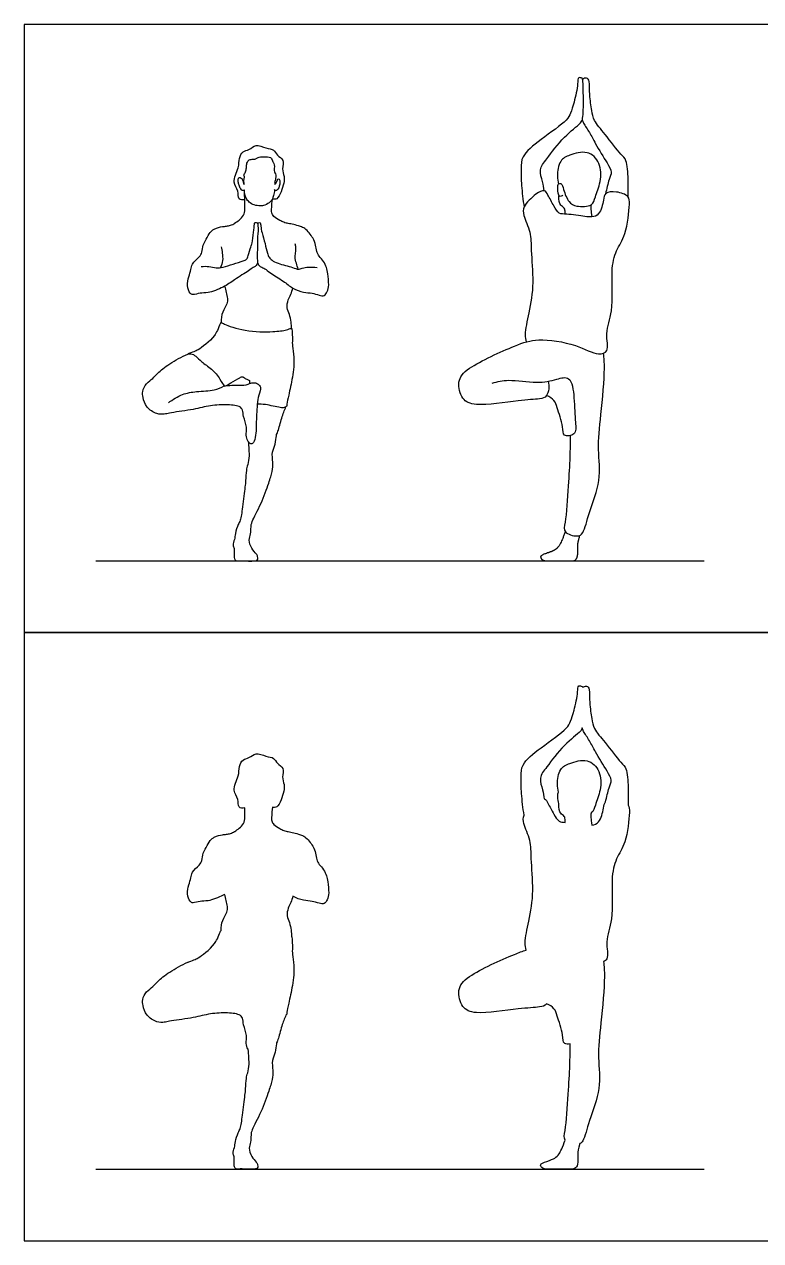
# Model space of a CAD drawing. Header units: millimetres. Extents: x 0.3 to 34.9, y 0.2 to 32.
# Drawn here: x 0.29 to 3.42, y 20.61 to 25.79 of the extents above; entities that cross this region are included whole.
import ezdxf

# ---------------------------------------------------------------- set-up
doc = ezdxf.new("R2010")
doc.units = ezdxf.units.MM
for name, color, linetype, true_color in [('AG-DIAGRAM', 7, 'Continuous', 0xfecc66), ('AG-OUTLINE', 7, 'Continuous', 0x8000ff), ('AG-PEOPLE', 7, 'Continuous', 0x66ccff), ('X-VPRT', 6, 'Continuous', 0xff00ff)]:
    doc.layers.add(name, color=color, linetype=linetype, true_color=true_color)

msp = doc.modelspace()

# ---------------------------------------------------------------- linework, layer by layer
at = {"layer": 'AG-DIAGRAM'}
for points in [[(0.5923, 23.5048), (3.1831, 23.5048)], [(0.5923, 20.914), (3.1831, 20.914)]]:
    msp.add_lwpolyline(points, dxfattribs=at)
at = {"layer": 'AG-OUTLINE'}
for points, knots in [([(2.8591, 22.4643), (2.8607, 22.4896), (2.86, 22.5364), (2.8558, 22.6233), (2.8263, 22.6451), (2.7624, 22.7331), (2.7123, 22.7873), (2.7044, 22.8337), (2.6938, 22.8982), (2.6956, 22.9546), (2.6905, 22.9674), (2.6822, 22.9727), (2.6703, 22.9697), (2.6658, 22.9662), (2.6654, 22.9678), (2.6628, 22.9715), (2.6436, 22.9768), (2.6466, 22.9421), (2.6303, 22.869), (2.6144, 22.8215), (2.5987, 22.787), (2.4871, 22.7104), (2.4041, 22.6423), (2.4029, 22.5852), (2.4042, 22.5121), (2.4113, 22.452), (2.4164, 22.4215), (2.411, 22.4096), (2.4129, 22.3844), (2.447, 22.3119), (2.4444, 22.2356), (2.4592, 22.0983), (2.4396, 21.9752), (2.4166, 21.8862), (2.4225, 21.8568), (2.4252, 21.8472), (2.4099, 21.8428), (2.3467, 21.8185), (2.1801, 21.7446), (2.1284, 21.6816), (2.1495, 21.5988), (2.2149, 21.5697), (2.3895, 21.5992), (2.4785, 21.6028), (2.5052, 21.6085), (2.512, 21.6183), (2.524, 21.6142), (2.5481, 21.5986), (2.5561, 21.5658), (2.5853, 21.4893), (2.5791, 21.4471), (2.6034, 21.4454), (2.6119, 21.4473), (2.6123, 21.4171), (2.6121, 21.354), (2.6045, 21.2366), (2.5953, 21.0835), (2.5838, 21.0476), (2.5919, 21.0381), (2.5801, 21.0073), (2.5713, 20.9877), (2.56, 20.9711), (2.5538, 20.965), (2.5403, 20.957), (2.529, 20.9523), (2.4971, 20.9416), (2.4885, 20.937), (2.486, 20.9295), (2.4875, 20.9253), (2.4964, 20.9163), (2.5064, 20.914), (2.5377, 20.914), (2.5556, 20.914), (2.5959, 20.914), (2.6105, 20.914), (2.6288, 20.914), (2.6353, 20.9171), (2.643, 20.9293), (2.6449, 20.939), (2.6447, 20.9656), (2.6447, 20.9751), (2.6447, 20.9865), (2.6478, 21.0005), (2.654, 21.023), (2.6588, 21.0253), (2.6739, 21.041), (2.6927, 21.1276), (2.7478, 21.256), (2.7276, 21.3921), (2.7437, 21.5317), (2.7625, 21.7333), (2.7565, 21.7769), (2.7544, 21.7984), (2.7608, 21.8006), (2.7792, 21.815), (2.7581, 21.8899), (2.8, 21.9778), (2.7843, 22.1452), (2.8053, 22.2377), (2.8534, 22.3027), (2.8658, 22.4288), (2.8649, 22.4568), (2.8591, 22.4643)], [0, 0, 0, 0, 0.499706, 1.010033, 1.349386, 1.943638, 2.439151, 2.818825, 3.291671, 3.717995, 3.913941, 4.079237, 4.315229, 4.315229, 4.315229, 4.412878, 4.627425, 4.91949, 5.429354, 5.83151, 6.169319, 6.835587, 7.426584, 7.832495, 8.320075, 8.872007, 8.872007, 8.872007, 9.207883, 9.70638, 10.212676, 10.881105, 11.536894, 12.091208, 12.360951, 12.360951, 12.360951, 12.63982, 13.475277, 13.971301, 14.449359, 14.906024, 15.671213, 16.219722, 16.546413, 16.546413, 16.546413, 16.899127, 17.232764, 17.75604, 18.10737, 18.317137, 18.317137, 18.317137, 18.862003, 19.499863, 20.212177, 20.57808, 20.57808, 20.57808, 20.69644, 20.69644, 20.8148, 20.8148, 20.93316, 20.93316, 21.05152, 21.05152, 21.16988, 21.16988, 21.28824, 21.28824, 21.4066, 21.4066, 21.52496, 21.52496, 21.64332, 21.64332, 21.76168, 21.76168, 21.880039, 21.880039, 21.998399, 21.998399, 21.998399, 22.175889, 22.721124, 23.405135, 24.060813, 24.760291, 25.563965, 26.025687, 26.025687, 26.025687, 26.206662, 26.69159, 27.264082, 28.00182, 28.550607, 29.066983, 29.708785, 30.01613, 30.01613, 30.01613, 30.01613]), ([(2.7013, 22.4309), (2.7017, 22.4312), (2.7132, 22.4382), (2.7183, 22.4673), (2.7457, 22.5294), (2.7445, 22.6104), (2.6876, 22.6669), (2.6109, 22.6436), (2.5653, 22.6235), (2.5558, 22.5534), (2.5603, 22.5314), (2.5633, 22.5202), (2.5598, 22.5169), (2.5599, 22.5033), (2.5611, 22.4777), (2.5643, 22.4712), (2.5638, 22.4497), (2.5675, 22.4285), (2.5902, 22.4192), (2.5912, 22.4033), (2.5912, 22.3939), (2.5911, 22.3913), (2.5803, 22.3918), (2.5621, 22.3927), (2.5418, 22.427), (2.5189, 22.4711), (2.5092, 22.4894), (2.5022, 22.4911), (2.5019, 22.4911), (2.4994, 22.504), (2.4965, 22.5294), (2.4773, 22.5829), (2.516, 22.6298), (2.5804, 22.7203), (2.6538, 22.774), (2.6626, 22.7884), (2.6641, 22.7935), (2.6657, 22.7884), (2.6684, 22.7775), (2.6977, 22.7363), (2.7195, 22.6919), (2.7682, 22.6108), (2.7936, 22.5717), (2.7761, 22.5381), (2.7681, 22.4985), (2.7632, 22.4784), (2.757, 22.4725), (2.7548, 22.4498), (2.7405, 22.389), (2.7147, 22.3806), (2.705, 22.3796), (2.7047, 22.3796), (2.7028, 22.394), (2.7005, 22.4108), (2.7008, 22.4243), (2.7013, 22.4309)], [2.514001, 2.514001, 2.514001, 2.514001, 2.526318, 2.876301, 3.349915, 3.855519, 4.327437, 4.818539, 5.212234, 5.667793, 6.005768, 6.005768, 6.005768, 6.259213, 6.527051, 6.527051, 6.527051, 6.879502, 7.140751, 7.382756, 7.473798, 7.473798, 7.473798, 7.745203, 8.097612, 8.513049, 8.79196, 8.801774, 8.801774, 8.801774, 9.161035, 9.567979, 9.993809, 10.615211, 11.162892, 11.358268, 11.358268, 11.358268, 11.587049, 11.979028, 12.401544, 12.960294, 13.334539, 13.665114, 14.116537, 14.116537, 14.116537, 14.415456, 14.861756, 15.184039, 15.191726, 15.191726, 15.191726, 15.479712, 15.736615, 15.736615, 15.736615, 15.736615]), ([(1.3444, 22.4558), (1.3504, 22.4549), (1.3659, 22.4528), (1.3827, 22.4876), (1.3933, 22.5228), (1.3963, 22.5524), (1.3825, 22.5841), (1.3981, 22.6239), (1.3619, 22.6398), (1.3525, 22.6691), (1.3154, 22.67), (1.2735, 22.6929), (1.2461, 22.6634), (1.2172, 22.6613), (1.2009, 22.6274), (1.2034, 22.5888), (1.1689, 22.5263), (1.2028, 22.4931), (1.1954, 22.4523), (1.216, 22.4508), (1.2267, 22.4525), (1.2267, 22.4508), (1.2272, 22.4363), (1.2283, 22.4136), (1.223, 22.3853), (1.2053, 22.3669), (1.1893, 22.3566), (1.1835, 22.3528), (1.1835, 22.3528), (1.1833, 22.3527), (1.1778, 22.3492), (1.1661, 22.3433), (1.1481, 22.3398), (1.1268, 22.3387), (1.1054, 22.3334), (1.0799, 22.3176), (1.0669, 22.2915), (1.0471, 22.2617), (1.0448, 22.2285), (1.0342, 22.2087), (0.999, 22.1804), (0.9987, 22.1546), (0.9866, 22.1245), (0.9796, 22.088), (0.9915, 22.0533), (1.0067, 22.0461), (1.0378, 22.057), (1.0706, 22.0539), (1.1172, 22.0718), (1.1385, 22.0833), (1.1406, 22.0844), (1.143, 22.0757), (1.1469, 22.0582), (1.1539, 22.0321), (1.1516, 22.0075), (1.1291, 21.9742), (1.126, 21.9454), (1.1257, 21.9309), (1.1242, 21.9285), (1.1206, 21.9237), (1.1098, 21.8936), (1.0852, 21.8532), (1.0366, 21.8191), (1.0208, 21.8095), (0.9997, 21.8016), (0.9836, 21.7956), (0.9838, 21.7953), (0.9569, 21.7839), (0.9078, 21.7568), (0.8553, 21.7156), (0.8361, 21.6911), (0.8062, 21.6711), (0.7881, 21.6363), (0.7937, 21.6067), (0.8024, 21.5707), (0.8496, 21.5379), (0.8845, 21.5383), (0.9071, 21.5458), (0.9999, 21.5561), (1.0696, 21.5757), (1.1421, 21.5815), (1.2029, 21.576), (1.2196, 21.5576), (1.2192, 21.5276), (1.2383, 21.4842), (1.2298, 21.4505), (1.237, 21.4308), (1.2407, 21.4239), (1.2413, 21.423), (1.242, 21.415), (1.243, 21.3986), (1.2465, 21.3614), (1.2394, 21.324), (1.232, 21.3009), (1.23, 21.2548), (1.2277, 21.2287), (1.2161, 21.1449), (1.2104, 21.0871), (1.1972, 21.0702), (1.1852, 21.0305), (1.1839, 21.0068), (1.1741, 20.9809), (1.1829, 20.9682), (1.1811, 20.935), (1.1814, 20.9237), (1.1891, 20.9127), (1.209, 20.9156), (1.2423, 20.9131), (1.2673, 20.9142), (1.2757, 20.9147), (1.2841, 20.9214), (1.2816, 20.9333), (1.2759, 20.9449), (1.254, 20.9671), (1.2414, 21.0034), (1.2539, 21.0285), (1.2522, 21.0596), (1.2566, 21.0838), (1.2986, 21.1592), (1.3284, 21.2436), (1.3437, 21.2945), (1.3476, 21.3336), (1.3398, 21.3783), (1.3592, 21.4099), (1.3589, 21.4489), (1.3697, 21.4655), (1.383, 21.5259), (1.3951, 21.5546), (1.4017, 21.57), (1.4025, 21.5706), (1.4057, 21.5734), (1.4058, 21.584), (1.4146, 21.6245), (1.4308, 21.6964), (1.4398, 21.78), (1.4279, 21.8278), (1.4299, 21.8569), (1.4281, 21.8933), (1.4276, 21.9031), (1.4258, 21.9042), (1.4252, 21.9044), (1.4256, 21.9135), (1.4249, 21.9318), (1.4175, 21.9649), (1.4038, 21.9918), (1.4103, 22.0267), (1.4233, 22.0493), (1.4288, 22.0675), (1.4313, 22.0765), (1.4452, 22.0683), (1.4761, 22.057), (1.5128, 22.0566), (1.5415, 22.046), (1.5666, 22.0411), (1.5792, 22.0626), (1.5865, 22.0905), (1.5799, 22.1377), (1.5762, 22.1637), (1.5629, 22.1905), (1.5431, 22.2117), (1.5316, 22.2322), (1.5294, 22.2611), (1.5176, 22.2897), (1.4913, 22.3274), (1.4454, 22.3464), (1.4193, 22.35), (1.3939, 22.3552), (1.3814, 22.3623), (1.3762, 22.3649), (1.3668, 22.3703), (1.3472, 22.3825), (1.3402, 22.397), (1.3408, 22.4208), (1.3427, 22.4423), (1.3444, 22.4558)], [-5.949781, -5.949781, -5.949781, -5.949781, -5.707588, -5.371694, -5.018351, -4.714347, -4.384322, -4.045726, -3.721529, -3.427376, -3.095522, -2.720538, -2.387749, -2.094459, -1.772767, -1.409995, -0.956446, -0.589924, -0.263172, 0, 0, 0, 0.043635, 0.378839, 0.674941, 0.972239, 1.212034, 1.212034, 1.212034, 1.212034, 1.222237, 1.462484, 1.707096, 1.97129, 2.450653, 2.605368, 2.925253, 3.269791, 3.588192, 3.859174, 4.228942, 4.51075, 4.830379, 5.182737, 5.51331, 5.726205, 6.03802, 6.370522, 6.840819, 6.89419, 6.89419, 6.89419, 7.191644, 7.483935, 7.760069, 8.114482, 8.489945, 8.489945, 8.489945, 8.65603, 8.972661, 9.271674, 10.57869, 10.815628, 11.106974, 11.320541, 11.320541, 11.320541, 11.853252, 12.311834, 12.624914, 12.96087, 13.310681, 13.614552, 14.089226, 14.507614, 14.835714, 15.110257, 15.650872, 16.151884, 16.641029, 17.07477, 17.330808, 17.63468, 18.024203, 18.356979, 18.637389, 18.688609, 18.688609, 18.688609, 18.967945, 19.316857, 19.664252, 19.951256, 20.325174, 20.628331, 21.153331, 21.585298, 21.844298, 22.201207, 22.49183, 22.773311, 22.993983, 23.315494, 23.51215, 23.71399, 23.946998, 24.283587, 24.5688, 24.728292, 24.893638, 25.080521, 25.283329, 25.599945, 25.944058, 26.239832, 26.546376, 26.824106, 27.3476, 27.900767, 28.309838, 28.66351, 29.036732, 29.381641, 29.722669, 29.976821, 30.41371, 30.817535, 30.817535, 30.817535, 30.871884, 31.057507, 31.414164, 31.915473, 32.441622, 32.831501, 33.143128, 33.486942, 33.656128, 33.706681, 33.706681, 33.706681, 34.004919, 34.333553, 34.645483, 34.973965, 35.267088, 35.567414, 35.567414, 35.567414, 35.964557, 36.308815, 36.624816, 36.892288, 37.151769, 37.461836, 37.852118, 38.147621, 38.452948, 38.759211, 39.032124, 39.329391, 39.654865, 40.051093, 40.215106, 40.85137, 41.138222, 41.375686, 41.375686, 41.375686, 41.622278, 41.865267, 42.135908, 42.464829, 42.464829, 42.464829, 42.464829])]:
    msp.add_open_spline(points, degree=3, knots=knots, dxfattribs=at)
at = {"layer": 'AG-PEOPLE'}
for points, knots in [([(2.5019, 25.0819), (2.4994, 25.0948), (2.4965, 25.1202), (2.4773, 25.1737), (2.516, 25.2206), (2.5804, 25.3111), (2.6579, 25.3678), (2.6681, 25.3912), (2.6695, 25.4732), (2.6673, 25.5505), (2.6653, 25.5616), (2.6436, 25.5676), (2.6466, 25.5329), (2.6303, 25.4598), (2.6144, 25.4123), (2.5987, 25.3778), (2.4871, 25.3012), (2.4041, 25.2331), (2.4029, 25.176), (2.4042, 25.1029), (2.4113, 25.0428), (2.4164, 25.0123)], [0, 0, 0, 0, 0.359261, 0.766205, 1.192036, 1.813438, 2.361119, 2.633884, 3.158299, 3.662539, 3.836093, 4.05064, 4.342705, 4.852569, 5.254725, 5.592534, 6.258802, 6.849799, 7.25571, 7.74329, 8.295222, 8.295222, 8.295222, 8.295222]), ([(2.8591, 25.0551), (2.8607, 25.0804), (2.86, 25.1272), (2.8558, 25.2141), (2.8263, 25.2359), (2.7624, 25.3239), (2.7123, 25.3781), (2.7044, 25.4245), (2.6938, 25.489), (2.6956, 25.5454), (2.6905, 25.5582), (2.6822, 25.5635), (2.6703, 25.5605), (2.6658, 25.557)], [0, 0, 0, 0, 0.499706, 1.010033, 1.349386, 1.943638, 2.439151, 2.818825, 3.291671, 3.717995, 3.913941, 4.079237, 4.315229, 4.315229, 4.315229, 4.315229]), ([(2.6641, 25.3843), (2.6657, 25.3792), (2.6684, 25.3683), (2.6977, 25.3271), (2.7195, 25.2827), (2.7682, 25.2016), (2.7936, 25.1625), (2.7761, 25.1289), (2.7681, 25.0893), (2.7632, 25.0692)], [0, 0, 0, 0, 0.228782, 0.620761, 1.043276, 1.602027, 1.976272, 2.306846, 2.758269, 2.758269, 2.758269, 2.758269]), ([(1.2267, 25.0433), (1.216, 25.0416), (1.1954, 25.0431), (1.2028, 25.0839), (1.1689, 25.1171), (1.2034, 25.1796), (1.2009, 25.2182), (1.2172, 25.2521), (1.2461, 25.2542), (1.2735, 25.2837), (1.3154, 25.2608), (1.3525, 25.2599), (1.3619, 25.2306), (1.3981, 25.2147), (1.3825, 25.1749), (1.3963, 25.1432), (1.3933, 25.1136), (1.3827, 25.0784), (1.3659, 25.0436), (1.3504, 25.0457), (1.3444, 25.0466)], [0, 0, 0, 0, 0.263172, 0.589924, 0.956446, 1.409995, 1.772767, 2.094459, 2.387749, 2.720538, 3.095522, 3.427376, 3.721529, 4.045726, 4.384322, 4.714347, 5.018351, 5.371694, 5.707588, 5.949781, 5.949781, 5.949781, 5.949781]), ([(2.5817, 25.063), (2.5773, 25.0605), (2.562, 25.0502), (2.5599, 25.0924), (2.5597, 25.1125), (2.5774, 25.1151), (2.5843, 25.0843), (2.6049, 25.0313), (2.6377, 25.0128), (2.7106, 25.0138), (2.7183, 25.0581), (2.7457, 25.1202), (2.7445, 25.2012), (2.6876, 25.2577), (2.6109, 25.2344), (2.5653, 25.2143), (2.5558, 25.1442), (2.5603, 25.1222), (2.5633, 25.111)], [0, 0, 0, 0, 0.222531, 0.555902, 0.809348, 0.992519, 1.294596, 1.724616, 2.075059, 2.526318, 2.876301, 3.349915, 3.855519, 4.327437, 4.818539, 5.212234, 5.667793, 6.005768, 6.005768, 6.005768, 6.005768]), ([(1.3538, 25.0847), (1.3525, 25.0771), (1.3491, 25.0626), (1.3446, 25.043), (1.3314, 25.03), (1.3061, 25.0176), (1.2922, 25.0172), (1.2654, 25.0195), (1.2444, 25.0331), (1.2315, 25.0483), (1.2246, 25.073), (1.225, 25.0853), (1.2244, 25.0843), (1.2228, 25.0821), (1.2148, 25.082), (1.2082, 25.0898), (1.2022, 25.1059), (1.1979, 25.1186), (1.1978, 25.1314), (1.2001, 25.1353), (1.2005, 25.1358), (1.2013, 25.1367), (1.2031, 25.1387), (1.2089, 25.1376), (1.211, 25.1361), (1.2112, 25.136), (1.2144, 25.1333), (1.2175, 25.1287), (1.2184, 25.1244), (1.2183, 25.1203), (1.2203, 25.1131), (1.2231, 25.1069), (1.2236, 25.1175), (1.2216, 25.1275), (1.2265, 25.1419), (1.2207, 25.1487), (1.2322, 25.1623), (1.2334, 25.1798), (1.2336, 25.1947), (1.2407, 25.2128), (1.2578, 25.2172), (1.2738, 25.2155), (1.283, 25.2255), (1.3089, 25.2278), (1.3347, 25.2257), (1.3401, 25.2201), (1.346, 25.2065), (1.3487, 25.2008), (1.3547, 25.1923), (1.3498, 25.1611), (1.3588, 25.1549), (1.3581, 25.1402), (1.3579, 25.1296), (1.3523, 25.1135), (1.3552, 25.107), (1.3653, 25.1241), (1.3652, 25.1326), (1.3735, 25.1323), (1.376, 25.1262), (1.3769, 25.1134), (1.3708, 25.0874), (1.3561, 25.0803), (1.3535, 25.0851), (1.3525, 25.0868)], [0, 0, 0, 0, 0.272893, 0.518579, 0.760356, 1.066034, 1.282195, 1.571176, 1.852511, 2.105063, 2.451272, 2.451272, 2.451272, 2.558375, 2.705426, 2.882361, 3.117038, 3.332807, 3.551098, 3.589467, 3.589467, 3.589467, 3.696242, 3.854734, 3.854734, 3.854734, 3.865785, 4.073094, 4.073094, 4.073094, 4.273997, 4.381557, 4.531766, 4.728669, 4.940605, 5.089972, 5.314133, 5.553689, 5.775666, 6.014557, 6.245275, 6.465961, 6.667495, 6.948825, 7.36599, 7.504134, 7.82092, 7.96069, 8.140777, 8.449957, 8.625812, 8.833341, 9.021992, 9.219882, 9.385719, 9.504204, 9.660301, 9.795903, 9.936764, 10.068999, 10.368574, 10.570386, 10.706876, 10.706876, 10.706876, 10.706876]), ([(1.1828, 24.9432), (1.1887, 24.9471), (1.2051, 24.9575), (1.223, 24.9761), (1.2283, 25.0044), (1.2266, 25.0388), (1.2259, 25.0697), (1.225, 25.0853)], [12.827969, 12.827969, 12.827969, 12.827969, 13.076948, 13.374247, 13.670349, 14.005552, 14.395906, 14.395906, 14.395906, 14.395906]), ([(2.5185, 24.2703), (2.5245, 24.2507), (2.5189, 24.2022), (2.4785, 24.1936), (2.3895, 24.19), (2.2149, 24.1605), (2.1495, 24.1896), (2.1284, 24.2724), (2.1801, 24.3354), (2.3791, 24.4237), (2.4727, 24.456), (2.6354, 24.4311), (2.7265, 24.379), (2.7821, 24.3955), (2.7581, 24.4807), (2.8, 24.5686), (2.7843, 24.736), (2.8053, 24.8285), (2.8534, 24.8935), (2.866, 25.0218), (2.8644, 25.0607), (2.8109, 25.0807), (2.7581, 25.0759), (2.7549, 25.0414), (2.7405, 24.9798), (2.7043, 24.968), (2.675, 24.973), (2.5989, 24.9834), (2.5633, 24.9815), (2.5418, 25.0178), (2.5189, 25.0619), (2.5043, 25.0893), (2.4627, 25.0681), (2.41, 25.0156), (2.4126, 24.9758), (2.447, 24.9027), (2.4444, 24.8264), (2.4592, 24.6891), (2.4396, 24.566), (2.4166, 24.477), (2.4225, 24.4476), (2.4252, 24.438)], [0, 0, 0, 0, 0.449361, 0.776053, 1.324562, 2.08975, 2.546416, 3.024474, 3.520498, 4.355954, 4.947672, 5.668256, 6.254827, 6.605873, 7.090801, 7.663293, 8.40103, 8.949818, 9.466194, 10.107996, 10.440917, 10.852742, 11.241308, 11.554571, 12.000871, 12.323154, 12.640599, 13.142515, 13.473233, 13.825643, 14.24108, 14.51999, 14.878713, 15.367218, 15.713256, 16.211753, 16.718049, 17.386479, 18.042267, 18.596581, 18.866324, 18.866324, 18.866324, 18.866324]), ([(1.2807, 24.7802), (1.281, 24.7754), (1.284, 24.7655), (1.2953, 24.7573), (1.3133, 24.7498), (1.3358, 24.7301), (1.3923, 24.6981), (1.4283, 24.6653), (1.4761, 24.6478), (1.5128, 24.6474), (1.5415, 24.6368), (1.5666, 24.6319), (1.5792, 24.6534), (1.5865, 24.6813), (1.5799, 24.7285), (1.5762, 24.7545), (1.5629, 24.7813), (1.5431, 24.8025), (1.5316, 24.823), (1.5294, 24.8519), (1.5176, 24.8805), (1.4913, 24.9182), (1.4454, 24.9372), (1.4193, 24.9408), (1.3939, 24.946), (1.3814, 24.9531), (1.3762, 24.9557), (1.3668, 24.9611), (1.3472, 24.9733), (1.3402, 24.9878), (1.3408, 25.0116), (1.3427, 25.0331), (1.3444, 25.0466)], [0, 0, 0, 0, 0.215469, 0.42325, 0.667043, 0.978271, 1.435807, 1.841454, 2.238597, 2.582855, 2.898855, 3.166328, 3.425809, 3.735876, 4.126158, 4.421661, 4.726988, 5.033251, 5.306164, 5.603431, 5.928905, 6.325133, 6.489146, 7.12541, 7.412262, 7.649726, 7.649726, 7.649726, 7.896318, 8.139307, 8.409948, 8.738869, 8.738869, 8.738869, 8.738869]), ([(2.5911, 24.9821), (2.5912, 24.9847), (2.5912, 24.9941), (2.5902, 25.01), (2.5675, 25.0193), (2.5638, 25.0405), (2.5643, 25.062)], [0.1844574, 0.1844574, 0.1844574, 0.1844574, 0.2754995, 0.5175041, 0.7787529, 1.1312042, 1.1312042, 1.1312042, 1.1312042]), ([(2.7013, 25.0217), (2.7008, 25.0151), (2.7005, 25.0016), (2.7028, 24.9848), (2.7047, 24.9704)], [0, 0, 0, 0, 0.2569032, 0.5448892, 0.5448892, 0.5448892, 0.5448892]), ([(1.0414, 24.759), (1.0522, 24.76), (1.0738, 24.761), (1.105, 24.7508), (1.1349, 24.7566), (1.1766, 24.769), (1.2183, 24.7822), (1.2361, 24.7888), (1.2414, 24.8057), (1.2515, 24.8436), (1.2593, 24.8587), (1.2633, 24.9045), (1.2675, 24.9378), (1.2687, 24.949), (1.2819, 24.9463), (1.2816, 24.9373), (1.2829, 24.9294), (1.2843, 24.914), (1.2802, 24.8882), (1.2826, 24.8722), (1.2778, 24.7904), (1.2825, 24.7756), (1.2734, 24.7593), (1.2612, 24.7544), (1.2417, 24.7398), (1.1804, 24.7019), (1.1379, 24.6706), (1.0706, 24.6447), (1.0378, 24.6478), (1.0067, 24.6369), (0.9915, 24.6441), (0.9796, 24.6788), (0.9866, 24.7153), (0.9987, 24.7454), (0.999, 24.7712), (1.0342, 24.7995), (1.0448, 24.8193), (1.0471, 24.8525), (1.0669, 24.8823), (1.0799, 24.9084), (1.1054, 24.9242), (1.1268, 24.9295), (1.1481, 24.9306), (1.1663, 24.9342), (1.1781, 24.9401), (1.1835, 24.9436)], [0, 0, 0, 0, 0.32401, 0.643769, 0.952785, 1.334369, 1.713673, 1.945613, 2.17839, 2.530356, 2.77377, 3.158164, 3.495449, 3.656253, 3.831189, 3.989104, 4.149362, 4.373754, 4.654954, 4.905358, 5.412707, 5.646583, 5.870809, 6.069918, 6.346015, 6.824884, 7.259298, 7.729595, 8.062098, 8.373912, 8.586807, 8.917381, 9.269738, 9.589367, 9.871175, 10.240943, 10.511925, 10.830326, 11.174864, 11.494749, 11.649464, 12.128827, 12.393022, 12.637633, 12.888084, 12.888084, 12.888084, 12.888084]), ([(1.2814, 24.942), (1.2824, 24.9436), (1.285, 24.9464), (1.2939, 24.9469), (1.2945, 24.9291), (1.2995, 24.9012), (1.3134, 24.8584), (1.3216, 24.8171), (1.3291, 24.7982), (1.3435, 24.7843), (1.3678, 24.7705), (1.4301, 24.7577), (1.4531, 24.7447), (1.4719, 24.7535), (1.4985, 24.7574), (1.5226, 24.7571), (1.5348, 24.7555)], [0, 0, 0, 0, 0.133747, 0.273974, 0.489946, 0.798685, 1.187257, 1.557251, 1.80824, 2.050138, 2.354136, 2.809936, 3.094959, 3.336285, 3.631596, 3.976778, 3.976778, 3.976778, 3.976778]), ([(1.1265, 24.8434), (1.1284, 24.8344), (1.131, 24.8163), (1.1342, 24.7837), (1.1274, 24.7638), (1.1229, 24.7546)], [0, 0, 0, 0, 0.2988232, 0.6218048, 0.9378314, 0.9378314, 0.9378314, 0.9378314]), ([(1.4542, 24.7478), (1.451, 24.756), (1.4461, 24.7724), (1.439, 24.8005), (1.445, 24.8228), (1.4443, 24.8404), (1.4423, 24.8509), (1.4409, 24.856)], [0, 0, 0, 0, 0.291322, 0.595173, 0.86586, 1.102432, 1.328545, 1.328545, 1.328545, 1.328545]), ([(1.1406, 24.6752), (1.143, 24.6665), (1.1469, 24.649), (1.1539, 24.6229), (1.1516, 24.5983), (1.1291, 24.565), (1.126, 24.5362), (1.1257, 24.5217), (1.1303, 24.5188), (1.1403, 24.5114), (1.2321, 24.4801), (1.3422, 24.48), (1.4014, 24.487), (1.422, 24.496), (1.4276, 24.4949), (1.4281, 24.4841), (1.4299, 24.4477), (1.4279, 24.4186), (1.4398, 24.3708), (1.4308, 24.2872), (1.4146, 24.2153), (1.4058, 24.1748), (1.4057, 24.1619), (1.3931, 24.1568), (1.3763, 24.1569), (1.3137, 24.1736), (1.2916, 24.1724), (1.2797, 24.1721)], [0, 0, 0, 0, 0.297454, 0.589745, 0.865879, 1.220292, 1.595755, 1.595755, 1.595755, 1.825708, 2.371416, 2.990907, 3.426862, 3.677761, 3.786542, 3.955727, 4.299542, 4.611168, 5.001047, 5.527196, 6.028505, 6.385162, 6.570785, 6.757517, 6.993089, 7.444894, 7.785377, 7.785377, 7.785377, 7.785377]), ([(1.4252, 24.4952), (1.4256, 24.5043), (1.4249, 24.5226), (1.4175, 24.5557), (1.4038, 24.5826), (1.4103, 24.6175), (1.4233, 24.6401), (1.4288, 24.6583), (1.4313, 24.6673)], [0, 0, 0, 0, 0.298238, 0.626872, 0.938803, 1.267284, 1.560407, 1.860733, 1.860733, 1.860733, 1.860733]), ([(1.1257, 24.5217), (1.1242, 24.5193), (1.1206, 24.5145), (1.1098, 24.4844), (1.0852, 24.444), (1.0366, 24.4099), (1.0208, 24.4003), (0.9997, 24.3924), (0.9772, 24.384), (0.9993, 24.3899), (1.0197, 24.3769), (1.0427, 24.3516), (1.0866, 24.3237), (1.1204, 24.2832), (1.137, 24.2484), (1.145, 24.2507), (1.1685, 24.264), (1.2033, 24.2851), (1.2176, 24.2913), (1.2248, 24.2843), (1.2368, 24.2776), (1.2423, 24.276), (1.2441, 24.2756), (1.2463, 24.2751), (1.2473, 24.2738), (1.2472, 24.2717), (1.2471, 24.2703), (1.247, 24.2668), (1.2471, 24.2634), (1.2473, 24.2606)], [0, 0, 0, 0, 0.166085, 0.482716, 0.78173, 2.088745, 2.325683, 2.617029, 2.831272, 3.032187, 3.312926, 3.645344, 4.055459, 4.484659, 4.813687, 4.942403, 5.237485, 5.612557, 5.819501, 5.988013, 6.211679, 6.318257, 6.318257, 6.318257, 6.340952, 6.340952, 6.340952, 6.428473, 6.567253, 6.567253, 6.567253, 6.567253]), ([(1.1467, 24.252), (1.1574, 24.2526), (1.1851, 24.2539), (1.2335, 24.2518), (1.2458, 24.2614), (1.2685, 24.2665), (1.2842, 24.2584), (1.298, 24.2447), (1.2844, 24.2081), (1.2785, 24.1722), (1.2749, 24.0897), (1.2762, 24.0629), (1.269, 23.9989), (1.2464, 24.0056), (1.2384, 24.0175), (1.2298, 24.0413), (1.2383, 24.075), (1.2192, 24.1184), (1.2196, 24.1484), (1.2029, 24.1668), (1.1421, 24.1723), (1.0696, 24.1665), (0.9999, 24.1469), (0.9071, 24.1366), (0.8845, 24.1291), (0.8496, 24.1287), (0.8024, 24.1615), (0.7937, 24.1975), (0.7881, 24.2271), (0.8062, 24.2619), (0.8361, 24.2819), (0.8553, 24.3064), (0.9078, 24.3476), (0.9569, 24.3747), (0.9838, 24.3861)], [0.152985, 0.152985, 0.152985, 0.152985, 0.410393, 0.808094, 1.034076, 1.307793, 1.535882, 1.759993, 2.090543, 2.455674, 2.973855, 3.260262, 3.922938, 4.15967, 4.348457, 4.628867, 4.961643, 5.351166, 5.655038, 5.911076, 6.344817, 6.833961, 7.334974, 7.875589, 8.150132, 8.478232, 8.89662, 9.371294, 9.675165, 10.024976, 10.360932, 10.674012, 11.132594, 11.665305, 11.665305, 11.665305, 11.665305]), ([(2.6119, 24.0381), (2.6123, 24.0079), (2.6121, 23.9448), (2.6045, 23.8274), (2.5953, 23.6743), (2.5794, 23.6246), (2.6441, 23.6053), (2.6722, 23.6241), (2.6927, 23.7184), (2.7478, 23.8468), (2.7276, 23.9829), (2.7437, 24.1225), (2.7625, 24.3241), (2.7565, 24.3677), (2.7544, 24.3892)], [0, 0, 0, 0, 0.544866, 1.182726, 1.89504, 2.260943, 2.677863, 2.980879, 3.526114, 4.210125, 4.865803, 5.565281, 6.368955, 6.830677, 6.830677, 6.830677, 6.830677]), ([(0.901, 24.1783), (0.919, 24.1931), (0.9612, 24.2174), (1.0199, 24.2279), (1.0972, 24.2301), (1.1254, 24.2436), (1.1391, 24.2504)], [0, 0, 0, 0, 0.476529, 0.922367, 1.415746, 1.801208, 1.801208, 1.801208, 1.801208]), ([(2.2804, 24.2623), (2.3035, 24.2684), (2.3506, 24.2814), (2.4699, 24.2584), (2.5508, 24.2767), (2.6174, 24.2976), (2.6312, 24.1936), (2.6331, 24.1007), (2.641, 24.0395), (2.5782, 24.0321), (2.5853, 24.0801), (2.5561, 24.1566), (2.5481, 24.1894), (2.524, 24.205), (2.512, 24.2091)], [0, 0, 0, 0, 0.485266, 1.108774, 1.643995, 2.048274, 2.577234, 3.162418, 3.566901, 3.925778, 4.277108, 4.800385, 5.134022, 5.486735, 5.486735, 5.486735, 5.486735]), ([(1.2413, 24.0138), (1.242, 24.0058), (1.243, 23.9894), (1.2465, 23.9522), (1.2394, 23.9148), (1.232, 23.8917), (1.23, 23.8456), (1.2277, 23.8195), (1.2161, 23.7357), (1.2104, 23.6779), (1.1972, 23.661), (1.1852, 23.6213), (1.1839, 23.5976), (1.1741, 23.5717), (1.1829, 23.559), (1.1811, 23.5258), (1.1814, 23.5145), (1.1891, 23.5035), (1.209, 23.5064), (1.2423, 23.5039), (1.2673, 23.505), (1.2757, 23.5055), (1.2841, 23.5122), (1.2816, 23.5241), (1.2759, 23.5357), (1.254, 23.5579), (1.2414, 23.5942), (1.2539, 23.6193), (1.2522, 23.6504), (1.2566, 23.6746), (1.2986, 23.75), (1.3284, 23.8344), (1.3437, 23.8853), (1.3476, 23.9244), (1.3398, 23.9691), (1.3592, 24.0007), (1.3589, 24.0397), (1.3697, 24.0563), (1.383, 24.1167), (1.3951, 24.1454), (1.4017, 24.1608)], [0.000777, 0.000777, 0.000777, 0.000777, 0.280113, 0.629025, 0.97642, 1.263424, 1.637343, 1.940499, 2.465499, 2.897466, 3.156466, 3.513375, 3.803998, 4.085479, 4.306151, 4.627662, 4.824318, 5.026158, 5.259166, 5.595755, 5.880968, 6.04046, 6.205806, 6.392689, 6.595497, 6.912113, 7.256226, 7.552, 7.858544, 8.136274, 8.659768, 9.212935, 9.622006, 9.975678, 10.3489, 10.693809, 11.034837, 11.288989, 11.725878, 12.129703, 12.129703, 12.129703, 12.129703])]:
    msp.add_open_spline(points, degree=3, knots=knots, dxfattribs=at)
msp.add_open_spline([(2.5919, 23.6289), (2.5741, 23.5826), (2.5571, 23.5578), (2.537, 23.5458), (2.4891, 23.5297), (2.4853, 23.5184), (2.4986, 23.5048), (2.5455, 23.5048), (2.6059, 23.5048), (2.6333, 23.5048), (2.645, 23.5231), (2.6447, 23.5631), (2.6447, 23.5801), (2.654, 23.6138)], degree=2, dxfattribs=at)
at = {"layer": 'X-VPRT'}
for points in [[(0.2875, 25.7908), (0.2875, 23.2), (3.4879, 23.2), (3.4879, 25.7908)], [(0.2875, 23.2), (0.2875, 20.6092), (3.4879, 20.6092), (3.4879, 23.2)]]:
    msp.add_lwpolyline(points, close=True, dxfattribs=at)

doc.saveas('drawing.dxf')
